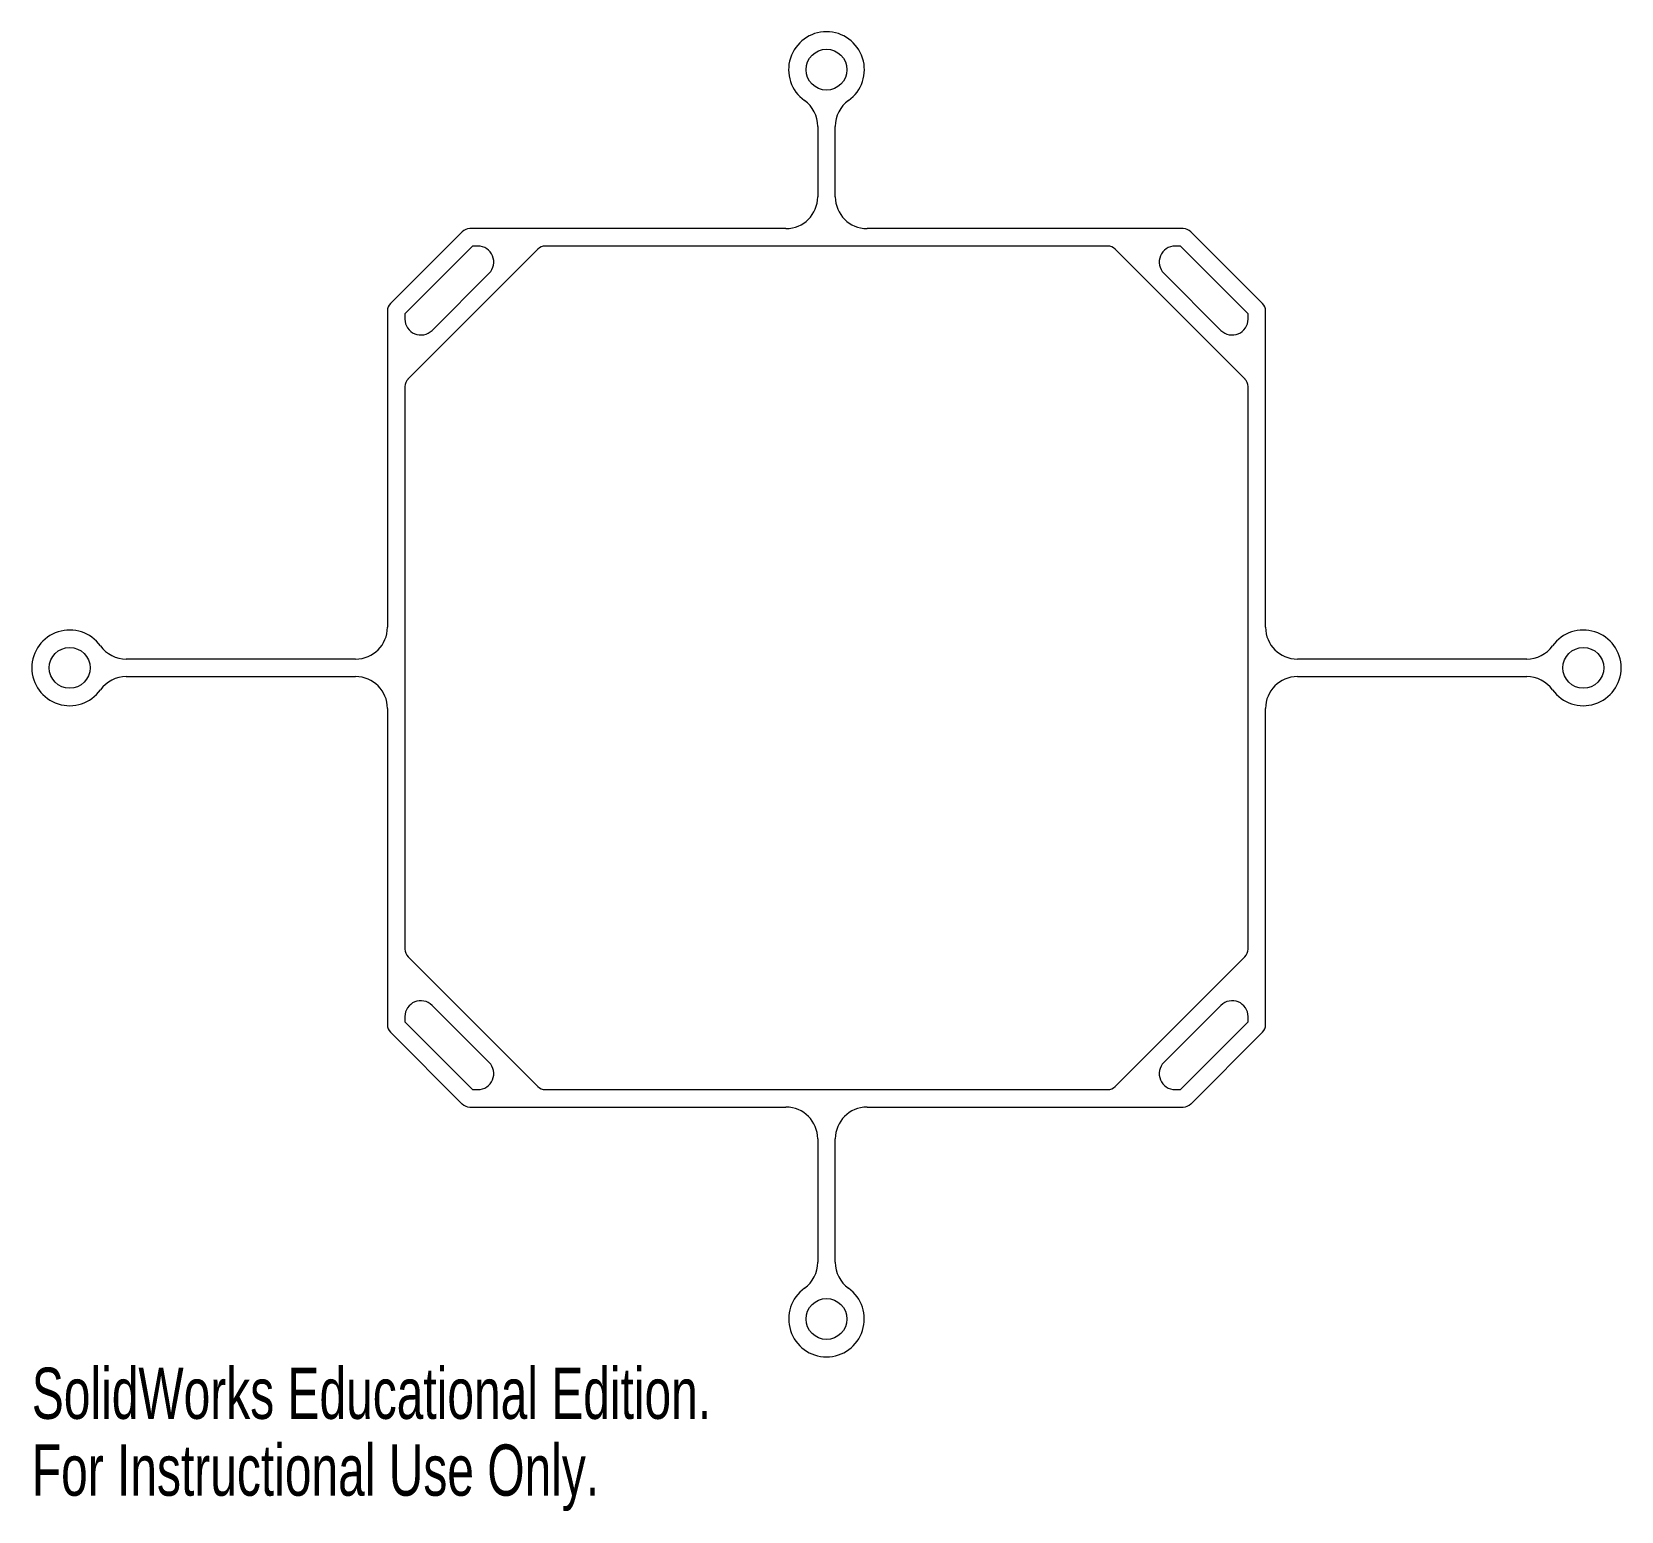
# Model space of a CAD drawing. Header units: millimetres. Extents: x -75 to 75, y -80 to 60.
import ezdxf

# ---------------------------------------------------------------- set-up
doc = ezdxf.new("R2010")
doc.units = ezdxf.units.MM
doc.styles.add('SLDTEXTSTYLE0', font='TXT', dxfattribs={"width": 0.7})

msp = doc.modelspace()

# ---------------------------------------------------------------- linework, layer by layer
at = {"color": 7, "linetype": 'Continuous', "lineweight": 15}
for p, q in [((-0.82, 51.1), (-0.82, 44.45)), ((0.82, 44.45), (0.82, 51.1)), ((-34.38, 41.16), (-41.16, 34.38)), ((-3.83, 41.45), (-33.68, 41.45)), ((33.68, 41.45), (3.83, 41.45)), ((41.16, 34.38), (34.38, 41.16)), ((-33.41, 39.8), (-39.8, 33.41)), ((-27.25, 39.51), (-39.51, 27.25)), ((-32.91, 39.8), (-33.41, 39.8)), ((26.55, 39.8), (-26.55, 39.8)), ((39.51, 27.25), (27.25, 39.51)), ((33.41, 39.8), (32.91, 39.8)), ((39.8, 33.41), (33.41, 39.8)), ((-37.24, 31.85), (-31.85, 37.24)), ((31.85, 37.24), (37.24, 31.85)), ((-41.45, 33.68), (-41.45, 3.83)), ((-39.8, 33.41), (-39.8, 32.91)), ((39.8, 32.91), (39.8, 33.41)), ((41.45, 3.83), (41.45, 33.68)), ((-39.8, 26.55), (-39.8, -26.55)), ((39.8, -26.55), (39.8, 26.55)), ((-44.45, 0.82), (-66.1, 0.82)), ((66.1, 0.82), (44.45, 0.82)), ((-66.1, -0.82), (-44.45, -0.82)), ((44.45, -0.82), (66.1, -0.82)), ((-41.45, -3.83), (-41.45, -33.68)), ((41.45, -33.68), (41.45, -3.83)), ((-39.51, -27.25), (-27.25, -39.51)), ((27.25, -39.51), (39.51, -27.25)), ((-39.8, -32.91), (-39.8, -33.41)), ((-31.85, -37.24), (-37.24, -31.85)), ((37.24, -31.85), (31.85, -37.24)), ((39.8, -33.41), (39.8, -32.91)), ((-41.16, -34.38), (-34.38, -41.16)), ((-39.8, -33.41), (-33.41, -39.8)), ((33.41, -39.8), (39.8, -33.41)), ((34.38, -41.16), (41.16, -34.38)), ((-33.41, -39.8), (-32.91, -39.8)), ((-26.55, -39.8), (26.55, -39.8)), ((32.91, -39.8), (33.41, -39.8)), ((-33.68, -41.45), (-3.83, -41.45)), ((3.83, -41.45), (33.68, -41.45)), ((-0.82, -44.45), (-0.82, -56.1)), ((0.82, -56.1), (0.82, -44.45))]:
    msp.add_line(p, q, dxfattribs=at)
for centre in [(0, 56.45), (-71.45, 0), (71.45, 0), (0, -61.45)]:
    msp.add_circle(centre, 1.93, dxfattribs=at)
for centre, radius, start, end in [((0, 56.45), 3.58, 305.5737, 234.4263), ((-3.83, 51.1), 3, 0, 54.4263), ((3.83, 51.1), 3, 125.5737, 180), ((-3.83, 44.45), 3, 270, 0), ((3.83, 44.45), 3, 180, 270), ((-33.68, 40.45), 1, 90, 135), ((33.68, 40.45), 1, 45, 90), ((-32.91, 38.3), 1.5, 315, 90), ((-26.55, 38.8), 1, 90, 135), ((26.55, 38.8), 1, 45, 90), ((32.91, 38.3), 1.5, 90, 225), ((-40.45, 33.68), 1, 135, 180), ((40.45, 33.68), 1, 0, 45), ((-38.3, 32.91), 1.5, 180, 315), ((38.3, 32.91), 1.5, 225, 0), ((-38.8, 26.55), 1, 135, 180), ((38.8, 26.55), 1, 0, 45), ((-71.45, 0), 3.57, 35.5737, 324.4263), ((-44.45, 3.83), 3, 270, 0), ((44.45, 3.83), 3, 180, 270), ((71.45, 0), 3.57, 215.5737, 144.4263), ((-66.1, 3.83), 3, 215.5737, 270), ((66.1, 3.83), 3, 270, 324.4263), ((-66.1, -3.83), 3, 90, 144.4263), ((-44.45, -3.83), 3, 0, 90), ((44.45, -3.83), 3, 90, 180), ((66.1, -3.83), 3, 35.5737, 90), ((-38.8, -26.55), 1, 180, 225), ((38.8, -26.55), 1, 315, 0), ((-38.3, -32.91), 1.5, 45, 180), ((38.3, -32.91), 1.5, 0, 135), ((-40.45, -33.68), 1, 180, 225), ((40.45, -33.68), 1, 315, 360), ((-32.91, -38.3), 1.5, 270, 45), ((32.91, -38.3), 1.5, 135, 270), ((-26.55, -38.8), 1, 225, 270), ((26.55, -38.8), 1, 270, 315), ((-33.68, -40.45), 1, 225, 270), ((-3.83, -44.45), 3, 0, 90), ((3.83, -44.45), 3, 90, 180), ((33.68, -40.45), 1, 270, 315), ((-3.83, -56.1), 3, 305.5737, 0), ((3.83, -56.1), 3, 180, 234.4263), ((0, -61.45), 3.57, 125.5737, 54.4263)]:
    msp.add_arc(centre, radius, start, end, dxfattribs=at)

# ---------------------------------------------------------------- texts
at = {"color": 7, "linetype": 'Continuous', "char_height": 4.8336, "attachment_point": 1, "style": 'SLDTEXTSTYLE0'}
for s, insert in [('SolidWorks Educational Edition.', (-75.02, -66.04)), ('For Instructional Use Only.', (-75.02, -73.29))]:
    msp.add_mtext(s, dxfattribs=dict(at, insert=insert))

doc.saveas('drawing.dxf')
